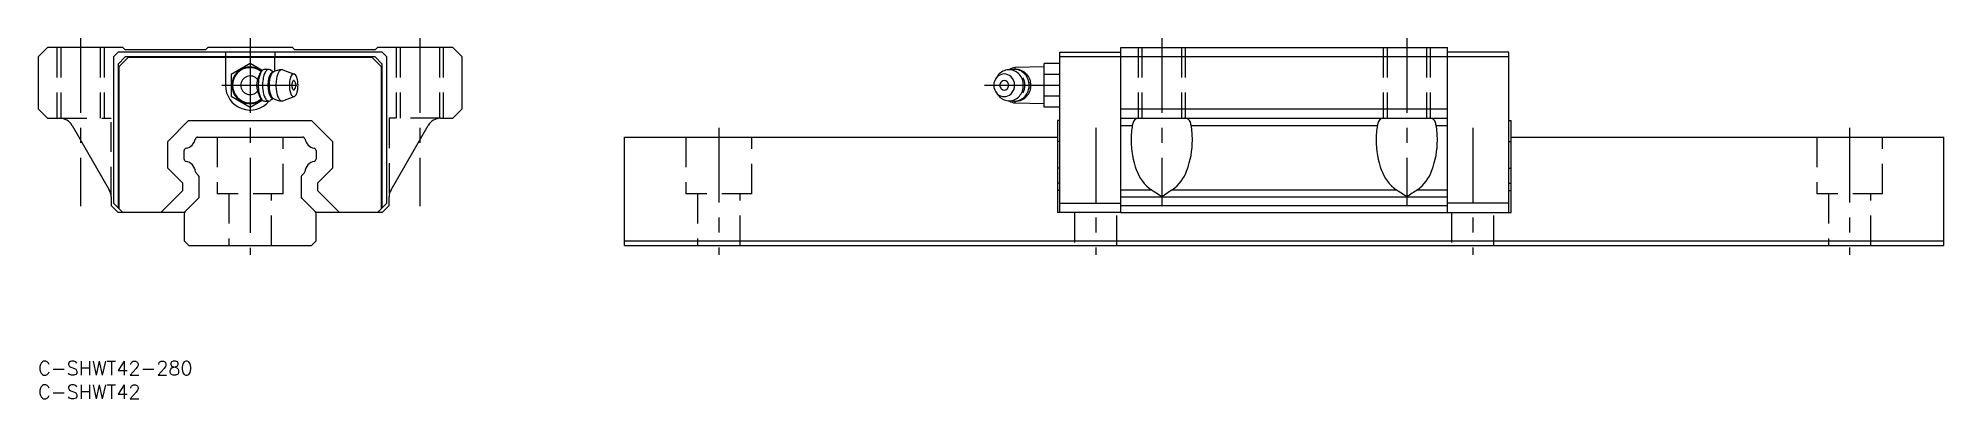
# Model space of a CAD drawing. Extents: x 0 to 404, y -8 to 69.
import ezdxf

# ---------------------------------------------------------------- set-up
doc = ezdxf.new("R2010")
doc.units = 0
doc.header["$LTSCALE"] = 0.5
doc.linetypes.add('CENTER', pattern=[50.8, 31.75, -6.35, 6.35, -6.35])
doc.linetypes.add('DASHED', pattern=[19.05, 12.7, -6.35])
doc.layers.get('0').update_dxf_attribs({"linetype": 'CONTINUOUS'})
doc.layers.add('CENTER', color=1, linetype='CENTER')
doc.styles.get("Standard").update_dxf_attribs({"font": 'txt.shx', "height": 3, "bigfont": 'bigfont.shx'})

# ---------------------------------------------------------------- blocks, each defined once
blk = doc.blocks.new('*U36')
at = {"color": 7, "linetype": 'CONTINUOUS'}
blk.add_text('C-SHWT42-280', height=3, dxfattribs=at).set_placement((0, -3))
blk = doc.blocks.new('*U37')
at = {"color": 7, "linetype": 'CONTINUOUS'}
blk.add_text('C-SHWT42', height=3, dxfattribs=at).set_placement((0, -8))

msp = doc.modelspace()

# ---------------------------------------------------------------- linework, layer by layer
at = {"color": 7, "linetype": 'CONTINUOUS'}
for p, q in [((2, 66.52), (0, 64.52)), ((18, 66.52), (2, 66.52)), ((17, 65.52), (16, 64.52)), ((73, 65.52), (17, 65.52)), ((18.5, 66.02), (18, 66.52)), ((35.5, 66.02), (18.5, 66.02)), ((36, 66.52), (35.5, 66.02)), ((54, 66.52), (36, 66.52)), ((39.75, 65.52), (39.75, 64.52)), ((50.25, 65.52), (50.25, 64.52)), ((54.5, 66.02), (54, 66.52)), ((71.5, 66.02), (54.5, 66.02)), ((72, 66.52), (71.5, 66.02)), ((88, 66.52), (72, 66.52)), ((74, 64.52), (73, 65.52)), ((90, 64.52), (88, 66.52)), ((216.82, 65.52), (229.82, 65.52)), ((216.82, 31.52), (216.82, 65.52)), ((229.82, 66.52), (299.12, 66.52)), ((229.82, 31.52), (229.82, 66.52)), ((299.12, 31.52), (299.12, 66.52)), ((312.12, 65.52), (299.12, 65.52)), ((312.12, 31.52), (312.12, 65.52)), ((0, 64.52), (0, 53.52)), ((16, 64.52), (16, 33.52)), ((17, 63.02), (18.5, 64.52)), ((17, 63.02), (17, 32.52)), ((17.1, 62.42), (19.1, 64.42)), ((17.1, 62.42), (17.1, 32.42)), ((71.5, 64.52), (18.5, 64.52)), ((70.9, 64.42), (19.1, 64.42)), ((39.75, 64.42), (39.75, 58.52)), ((45, 63.14), (41, 60.83)), ((41, 60.83), (41, 56.21)), ((47.55, 61.66), (45, 63.14)), ((47.29, 61.35), (47.52, 61.63)), ((48.93, 61.87), (48.05, 61.87)), ((49.95, 61.32), (49.22, 61.78)), ((49.95, 61.32), (49.85, 61.32)), ((50.25, 61.49), (50.25, 64.42)), ((51.92, 61.79), (54.37, 60.9)), ((70.9, 64.42), (72.9, 62.42)), ((73, 63.02), (71.5, 64.52)), ((72.9, 32.42), (72.9, 62.42)), ((73, 32.52), (73, 63.02)), ((74, 33.52), (74, 64.52)), ((90, 53.52), (90, 64.52)), ((207.61, 61.87), (207.23, 61.87)), ((213.52, 62.42), (207.37, 62.26)), ((207.37, 61.87), (207.37, 62.26)), ((216.82, 63.14), (213.52, 63.14)), ((213.52, 53.9), (213.52, 63.14)), ((216.82, 60.83), (213.52, 60.83)), ((312.12, 64.52), (216.82, 64.52)), ((203.61, 60.47), (203.25, 59.93)), ((203.25, 57.11), (203.61, 56.57)), ((0, 53.52), (2, 51.52)), ((41, 56.21), (45, 53.9)), ((45, 53.9), (47.55, 55.38)), ((47.29, 55.69), (47.52, 55.41)), ((48.05, 55.17), (48.93, 55.17)), ((49.95, 55.72), (49.22, 55.26)), ((49.85, 55.72), (49.95, 55.72)), ((51.92, 55.25), (54.37, 56.14)), ((88, 51.52), (90, 53.52)), ((207.23, 55.17), (207.62, 55.17)), ((207.37, 54.78), (207.37, 55.17)), ((207.37, 54.78), (213.52, 54.62)), ((216.82, 56.21), (213.52, 56.21)), ((216.82, 53.9), (213.52, 53.9)), ((229.82, 53.52), (299.12, 53.52)), ((2, 51.52), (4.61, 51.52)), ((7.21, 50.02), (15.1, 36.35)), ((27.5, 46.57), (31.95, 51.02)), ((31.95, 51.02), (58.05, 51.02)), ((58.05, 51.02), (62.5, 46.57)), ((74.9, 36.35), (82.79, 50.02)), ((85.39, 51.52), (88, 51.52)), ((216.82, 51.02), (216.32, 51.02)), ((216.32, 51.02), (216.32, 31.52)), ((229.82, 51.52), (299.12, 51.52)), ((229.82, 50.02), (232.22, 50.02)), ((233.67, 51.52), (233.61, 51.52)), ((243.27, 51.52), (243.33, 51.52)), ((244.72, 50.02), (284.22, 50.02)), ((285.67, 51.52), (285.61, 51.52)), ((295.27, 51.52), (295.33, 51.52)), ((296.72, 50.02), (299.12, 50.02)), ((312.12, 51.02), (312.62, 51.02)), ((312.62, 31.52), (312.62, 51.02)), ((27.5, 40.97), (27.5, 46.57)), ((31, 42.87), (31, 44.67)), ((33.86, 47.52), (56.14, 47.52)), ((59, 44.67), (59, 42.87)), ((62.5, 46.57), (62.5, 40.97)), ((124.47, 47.52), (216.32, 47.52)), ((124.47, 24.52), (124.47, 47.52)), ((216.82, 46.57), (216.32, 46.57)), ((312.12, 46.57), (312.62, 46.57)), ((312.62, 47.52), (404.47, 47.52)), ((404.47, 24.52), (404.47, 47.52)), ((30.7, 37.77), (27.5, 40.97)), ((62.5, 40.97), (59.3, 37.77)), ((216.82, 40.97), (216.32, 40.97)), ((312.12, 40.97), (312.62, 40.97)), ((30.7, 36.17), (30.7, 37.77)), ((33.99, 39.43), (33.54, 39.88)), ((34.2, 35.01), (34.2, 38.93)), ((55.8, 38.93), (55.8, 35.01)), ((56.46, 39.88), (56.01, 39.43)), ((59.3, 37.77), (59.3, 36.17)), ((216.82, 37.77), (216.32, 37.77)), ((312.12, 37.77), (312.62, 37.77)), ((15.5, 34.85), (15.5, 33.02)), ((15.5, 33.02), (17, 31.52)), ((16, 33.52), (18, 31.52)), ((26.05, 31.52), (30.7, 36.17)), ((31.21, 31.73), (33.99, 34.52)), ((56.01, 34.52), (58.79, 31.73)), ((59.3, 36.17), (63.95, 31.52)), ((72, 31.52), (74, 33.52)), ((73, 31.52), (74.5, 33.02)), ((74.5, 33.02), (74.5, 34.85)), ((216.82, 36.17), (216.32, 36.17)), ((216.82, 33.52), (229.82, 33.52)), ((229.82, 36.35), (236.22, 36.35)), ((229.82, 34.85), (299.12, 34.85)), ((229.82, 33.02), (299.12, 33.02)), ((240.72, 36.35), (288.22, 36.35)), ((292.72, 36.35), (299.12, 36.35)), ((312.12, 33.52), (299.12, 33.52)), ((312.12, 36.17), (312.62, 36.17)), ((31.06, 31.52), (17, 31.52)), ((31, 31.23), (31, 25.52)), ((73, 31.52), (58.94, 31.52)), ((59, 25.52), (59, 31.23)), ((229.77, 31.52), (216.32, 31.52)), ((229.77, 31.52), (229.77, 31.57)), ((229.77, 31.57), (229.82, 31.57)), ((229.82, 31.52), (299.12, 31.52)), ((299.12, 31.57), (299.17, 31.57)), ((299.17, 31.57), (299.17, 31.52)), ((299.17, 31.52), (312.62, 31.52)), ((31, 25.52), (32, 24.52)), ((32, 24.52), (58, 24.52)), ((58, 24.52), (59, 25.52)), ((124.47, 25.52), (404.47, 25.52)), ((124.47, 24.52), (404.47, 24.52))]:
    msp.add_line(p, q, dxfattribs=at)
at = {"color": 3, "linetype": 'DASHED'}
for p, q in [((4, 66.52), (4, 51.52)), ((4.81, 66.52), (4.81, 51.52)), ((13.19, 66.52), (13.19, 51.52)), ((14, 66.52), (14, 51.52)), ((76, 66.52), (76, 51.52)), ((76.81, 66.52), (76.81, 51.52)), ((85.19, 66.52), (85.19, 51.52)), ((86, 66.52), (86, 51.52)), ((233.47, 66.52), (233.47, 51.52)), ((234.28, 66.52), (234.28, 51.52)), ((242.66, 66.52), (242.66, 51.52)), ((243.47, 66.52), (243.47, 51.52)), ((285.47, 66.52), (285.47, 51.52)), ((286.28, 66.52), (286.28, 51.52)), ((294.66, 66.52), (294.66, 51.52)), ((295.47, 66.52), (295.47, 51.52)), ((4, 51.52), (15.5, 51.52)), ((15.5, 34.85), (15.5, 51.52)), ((74.5, 51.52), (74.5, 34.85)), ((85.39, 51.52), (74.5, 51.52)), ((38, 47.52), (38, 35.52)), ((52, 35.52), (52, 47.52)), ((137.47, 47.52), (137.47, 35.52)), ((151.47, 35.52), (151.47, 47.52)), ((377.47, 47.52), (377.47, 35.52)), ((391.47, 35.52), (391.47, 47.52)), ((52, 35.52), (38, 35.52)), ((40.5, 35.52), (40.5, 24.52)), ((49.5, 24.52), (49.5, 35.52)), ((151.47, 35.52), (137.47, 35.52)), ((139.97, 35.52), (139.97, 24.52)), ((148.97, 24.52), (148.97, 35.52)), ((391.47, 35.52), (377.47, 35.52)), ((379.97, 35.52), (379.97, 24.52)), ((388.97, 24.52), (388.97, 35.52)), ((219.97, 31.52), (219.97, 24.52)), ((228.97, 24.52), (228.97, 31.52)), ((299.97, 31.52), (299.97, 24.52)), ((308.97, 24.52), (308.97, 31.52))]:
    msp.add_line(p, q, dxfattribs=at)
at = {"color": 7, "linetype": 'CONTINUOUS'}
for centre, radius, start, end in [((45, 58.52), 3.9, 50.9718, 309.0282), ((45, 58.52), 3.74, 51.0329, 308.9671), ((54.42, 57.41), 8.2, 155.5597, 163.4295), ((53.25, 58.74), 6.52, 160.718, 176.1614), ((48.88, 60), 2.09, 139.5538, 157.3697), ((49.24, 60.14), 2.27, 139.598, 160.8002), ((48.04, 61.19), 0.68, 89.8146, 141.4349), ((50.82, 59.81), 3, 146.419, 163.9372), ((49.1, 60.99), 0.918, 109.5055, 148.4502), ((48.93, 61.32), 0.551, 57.5252, 104.1804), ((50.89, 59.87), 1.9, 139.598, 160.8002), ((52.5, 59.26), 3.41, 153.6234, 167.265), ((49.89, 60.75), 0.569, 93.4944, 141.4349), ((50.57, 60.25), 1.24, 128.03, 154.984), ((51.69, 58.53), 3.29, 89.1369, 124.9824), ((54.5, 59.42), 3.92, 152.982, 167.0658), ((52.25, 60.61), 1.38, 126.0403, 154.4616), ((51.74, 61.3), 0.519, 70.0924, 125.2235), ((54.52, 60.12), 0.885, 121.2698, 153.2617), ((54.24, 60.55), 0.371, 61.134, 118.866), ((53.96, 60.12), 0.885, 26.7383, 58.7302), ((205.04, 58.83), 2.09, 45.5005, 134.4995), ((206.23, 58.71), 3.16, 123.7997, 146.1384), ((206.09, 58.91), 2.91, 100.3514, 123.7661), ((206.07, 59), 2.82, 76.348, 100.2493), ((207.42, 60.26), 2, 91.5, 128.7532), ((207.23, 58.93), 2.94, 80.5353, 103.929), ((206.04, 58.89), 2.94, 52.9859, 76.2524), ((207.61, 58.93), 2.94, 53.8898, 89.8488), ((207.22, 58.93), 2.95, 57.3307, 80.285), ((205.88, 58.68), 3.2, 30.981, 52.964), ((207.09, 58.72), 3.19, 35.5149, 57.2955), ((207.43, 58.69), 3.23, 31.5185, 53.9499), ((45, 58.52), 5.25, 180, 320.5885), ((45, 58.52), 1.98, 38.259, 321.741), ((50.49, 58.52), 4.12, 162.6982, 197.3018), ((54.42, 59.63), 8.2, 196.5705, 204.4403), ((55.4, 58.52), 8.68, 175.683, 184.317), ((53.25, 58.3), 6.52, 183.8386, 199.282), ((56.22, 58.52), 8.58, 173.5184, 186.4816), ((54.01, 58.8), 6.35, 163.1981, 173.801), ((54.01, 58.24), 6.35, 186.199, 196.8019), ((56.04, 58.52), 7.26, 175.683, 184.317), ((53.78, 58.79), 4.99, 160.0114, 176.868), ((53.78, 58.25), 4.99, 183.132, 199.9886), ((56.27, 58.52), 7.26, 175.8885, 184.1115), ((55.07, 58.63), 6.05, 166.8119, 176.1003), ((55.07, 58.41), 6.05, 183.8997, 193.1881), ((52.5, 57.78), 3.41, 192.735, 206.3766), ((59.04, 58.52), 8.56, 175.825, 184.175), ((57.58, 58.65), 7.09, 166.5793, 176.0477), ((57.58, 58.39), 7.09, 183.9523, 193.4207), ((54.5, 57.62), 3.92, 192.9342, 207.018), ((59.54, 58.52), 6.22, 175.683, 184.317), ((58.41, 58.63), 5.09, 166.0541, 175.9315), ((58.41, 58.41), 5.09, 184.0685, 193.9459), ((56.1, 59.23), 2.69, 151.4947, 166.6232), ((56.1, 57.81), 2.69, 193.3768, 208.5053), ((56.42, 58.52), 2.56, 173.7782, 186.2218), ((55.8, 58.6), 1.94, 164.0092, 174.023), ((55.8, 58.44), 1.94, 185.977, 195.9908), ((54.88, 58.87), 0.977, 148.743, 164.6112), ((54.88, 58.17), 0.977, 195.3888, 211.257), ((54.32, 59.22), 0.321, 116.9113, 150.4592), ((54.32, 57.82), 0.321, 209.5408, 243.0887), ((54.24, 59.37), 0.155, 58.6993, 113.8023), ((54.24, 57.67), 0.155, 246.1977, 301.3007), ((53.4, 58.52), 1.34, 313.2338, 46.7662), ((52.38, 59.23), 2.69, 13.3768, 28.5053), ((52.38, 57.81), 2.69, 331.4947, 346.6232), ((50.06, 58.63), 5.09, 4.0685, 13.9459), ((50.06, 58.41), 5.09, 346.0541, 355.9315), ((48.94, 58.52), 6.22, 355.683, 4.317), ((205.35, 58.52), 2.53, 134.7224, 225.2776), ((205.04, 58.21), 2.09, 225.5005, 314.4995), ((205.17, 58.52), 1.06, 134.7224, 225.2776), ((205.04, 58.65), 0.872, 45.5005, 134.4995), ((205.04, 58.39), 0.872, 225.5005, 314.4995), ((204.9, 58.52), 1.06, 314.7224, 45.2776), ((204.72, 58.52), 2.53, 314.7224, 45.2776), ((205.88, 58.36), 3.2, 307.1224, 329.1003), ((205.66, 58.54), 3.46, 10.1721, 31.0278), ((205.66, 58.5), 3.46, 329.0534, 349.9059), ((206.46, 58.52), 2.98, 327.435, 32.5652), ((205.56, 58.52), 3.55, 349.7879, 10.29), ((207.43, 58.35), 3.23, 306.0501, 328.4815), ((206.87, 58.56), 3.46, 14.9361, 35.548), ((206.87, 58.48), 3.46, 324.452, 345.0638), ((207.21, 58.55), 3.51, 10.3156, 31.5664), ((207.21, 58.49), 3.51, 328.4336, 349.6844), ((206.72, 58.52), 3.61, 344.994, 15.006), ((207.09, 58.52), 3.62, 349.6015, 10.3985), ((48.88, 57.04), 2.09, 202.6303, 220.4462), ((49.24, 56.9), 2.27, 199.1998, 220.402), ((48.04, 55.85), 0.68, 218.5651, 270.1854), ((50.82, 57.23), 3, 196.0628, 213.581), ((49.1, 56.05), 0.918, 211.5498, 250.4945), ((48.93, 55.72), 0.551, 255.8196, 302.4748), ((50.89, 57.17), 1.9, 199.1998, 220.402), ((49.89, 56.29), 0.569, 218.5651, 266.5056), ((50.57, 56.79), 1.24, 205.016, 231.97), ((51.69, 58.51), 3.29, 235.0186, 270.862), ((52.25, 56.43), 1.38, 205.5384, 233.9597), ((51.74, 55.74), 0.519, 234.7765, 289.9076), ((54.52, 56.92), 0.885, 206.7383, 238.7302), ((54.24, 56.49), 0.371, 241.134, 298.866), ((53.96, 56.92), 0.885, 301.2698, 333.2617), ((206.23, 58.33), 3.15, 213.8629, 236.2875), ((206.09, 58.13), 2.91, 236.3214, 259.7399), ((206.07, 58.04), 2.82, 259.8421, 283.7431), ((207.42, 56.78), 2, 231.2468, 268.5), ((207.23, 58.11), 2.94, 256.0709, 279.4649), ((206.04, 58.15), 2.94, 283.8385, 307.1008), ((207.61, 58.11), 2.94, 270.1167, 306.1107), ((207.22, 58.11), 2.95, 279.715, 302.6693), ((207.09, 58.32), 3.19, 302.7045, 324.4851), ((4.61, 48.52), 3, 30, 90), ((85.39, 48.52), 3, 90, 150), ((251.03, 46.93), 19.06, 170.6627, 180.0457), ((235.09, 49.62), 2.89, 155.6269, 172.028), ((233.51, 50.35), 1.15, 100.9171, 156.4877), ((233.65, 49.66), 1.86, 91.4174, 101.282), ((243.28, 49.66), 1.86, 78.718, 88.5826), ((243.43, 50.35), 1.15, 23.5123, 79.0829), ((241.85, 49.62), 2.89, 7.972, 24.3731), ((225.91, 46.93), 19.06, 359.9543, 9.3373), ((303.03, 46.93), 19.06, 170.6627, 180.0457), ((287.09, 49.62), 2.89, 155.6269, 172.028), ((285.51, 50.35), 1.15, 100.9171, 156.4877), ((285.65, 49.66), 1.86, 91.4174, 101.282), ((295.28, 49.66), 1.86, 78.718, 88.5826), ((295.43, 50.35), 1.15, 23.5123, 79.0829), ((293.85, 49.62), 2.89, 7.972, 24.3731), ((277.91, 46.93), 19.06, 359.9543, 9.3373), ((31.5, 44.67), 0.5, 100.6551, 180), ((30.95, 47.57), 2.45, 280.6551, 349.2659), ((33.86, 47.02), 0.5, 90, 169.2659), ((56.14, 47.02), 0.5, 10.7341, 90), ((59.05, 47.57), 2.45, 190.7341, 259.3449), ((58.5, 44.67), 0.5, 0, 79.3449), ((249.81, 46.82), 17.84, 179.7112, 200.8447), ((227.13, 46.82), 17.84, 339.1553, 0.2888), ((301.81, 46.82), 17.84, 179.7112, 200.8447), ((279.13, 46.82), 17.84, 339.1553, 0.2888), ((31.5, 42.87), 0.5, 180, 259.3449), ((30.95, 39.97), 2.45, 5.1491, 79.3449), ((59.05, 39.97), 2.45, 100.6551, 174.8509), ((58.5, 42.87), 0.5, 280.6551, 0), ((241.11, 43.22), 8.43, 198.9819, 234.5563), ((235.83, 43.22), 8.43, 305.4437, 341.0181), ((293.11, 43.22), 8.43, 198.9819, 234.5563), ((287.83, 43.22), 8.43, 305.4437, 341.0181), ((33.9, 40.23), 0.5, 185.1491, 225), ((33.5, 38.93), 0.7, 0, 45), ((56.5, 38.93), 0.7, 135, 180), ((56.1, 40.23), 0.5, 315, 354.8509), ((12.5, 34.85), 3, 0, 30), ((33.5, 35.01), 0.7, 315, 0), ((56.5, 35.01), 0.7, 180, 225), ((77.5, 34.85), 3, 150, 180), ((181.53, -48.14), 100.64, 55.5426, 57.0823), ((295.41, -48.14), 100.64, 122.9177, 124.4574), ((233.53, -48.14), 100.64, 55.5426, 57.0823), ((347.41, -48.14), 100.64, 122.9177, 124.4574), ((31.7, 31.23), 0.7, 135, 180), ((58.3, 31.23), 0.7, 0, 45)]:
    msp.add_arc(centre, radius, start, end, dxfattribs=at)
at = {"layer": 'CENTER', "color": 1, "linetype": 'CENTER'}
for p, q in [((9, 68.52), (9, 32.85)), ((45, 68.52), (45, 22.52)), ((81, 68.52), (81, 32.85)), ((238.47, 68.52), (238.47, 32.85)), ((290.47, 68.52), (290.47, 32.85)), ((39, 58.52), (57.16, 58.52)), ((200.82, 58.52), (218.82, 58.52)), ((144.47, 49.52), (144.47, 22.52)), ((224.47, 49.52), (224.47, 22.52)), ((304.47, 49.52), (304.47, 22.52)), ((384.47, 49.52), (384.47, 22.52))]:
    msp.add_line(p, q, dxfattribs=at)

# ---------------------------------------------------------------- block references
at = {"color": 7, "linetype": 'CONTINUOUS'}
for name in ['*U36', '*U37']:
    msp.add_blockref(name, (0, 0), dxfattribs=at)

doc.saveas('drawing.dxf')
